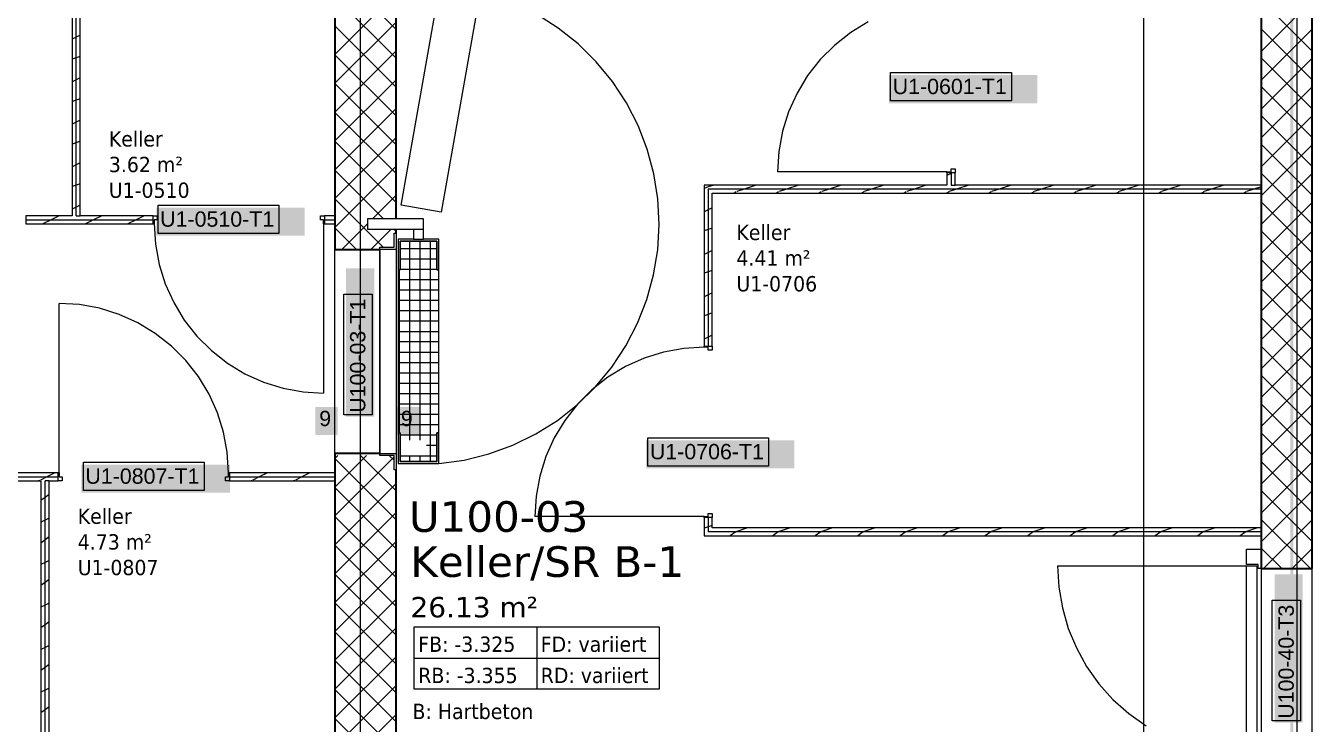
# Model space of a CAD drawing. Extents: x -1132 to 613, y -233 to 616.
# Drawn here: x -661 to -534.9, y 402.1 to 470.6 of the extents above; entities that cross this region are included whole.
import ezdxf
from ezdxf.lldxf.tags import DXFTag

# ---------------------------------------------------------------- set-up
doc = ezdxf.new("R2010")
doc.units = 0
doc.layers.get('0').update_dxf_attribs({"lineweight": 13})
for name, color, linetype, lineweight in [('A-____-NOTE-TEXT', 7, 'Continuous', 9), ('A-AREA-____-IDEN', 7, 'Continuous', 5), ('A-DETL-GENF-HDLN', 7, '_Verdeckte Linien_', 9), ('A-DOOR-____-HDLN', 7, '_Verdeckte Linien_', 9), ('A-DOOR-____-IDEN', 7, 'Continuous', 5), ('A-DOOR-____-MCUT', 7, 'Continuous', 9), ('A-DOOR-____-OTLN', 7, 'Continuous', 9), ('A-DOOR-FRAM-MCUT', 7, 'Continuous', 9), ('A-DOOR-FRAM-OTLN', 7, 'Continuous', 9), ('A-DOOR-OPNG-OTLN', 7, 'Continuous', 9), ('A-WALL-____-MCUT', 7, 'Continuous', 35), ('A-WALL-____-PATT', 7, 'Continuous', 35), ('A-WALL-FNSH-MCUT', 7, 'Continuous', 35), ('I-WALL-____-OTLN', 7, 'Continuous', 9), ('S-GRID-____-OTLN', 7, 'Continuous', 5)]:
    doc.layers.add(name, color=color, linetype=linetype, lineweight=lineweight)
doc.layers.add('EL01_WAN_Leitung_Potentialausgleich', color=1, linetype='fein_strichliert', lineweight=13, true_color=0xff0000)
doc.styles.get("Standard").update_dxf_attribs({"font": 'arial.ttf'})
tags = doc.linetypes.add('_Rasterlinie_', pattern=[0.375, 0.2, -0.05, 0.075, -0.05]).pattern_tags.tags
tags[10:11] = [DXFTag(74, 4), DXFTag(75, 0), DXFTag(340, '0'), DXFTag(46, 1.0), DXFTag(50, 0.0), DXFTag(44, 0.0), DXFTag(45, 0.0)]
tags[8:9] = [DXFTag(74, 4), DXFTag(75, 0), DXFTag(340, '0'), DXFTag(46, 1.0), DXFTag(50, 0.0), DXFTag(44, 0.0), DXFTag(45, 0.0)]
tags[6:7] = [DXFTag(74, 4), DXFTag(75, 0), DXFTag(340, '0'), DXFTag(46, 1.0), DXFTag(50, 0.0), DXFTag(44, 0.0), DXFTag(45, 0.0)]
tags[4:5] = [DXFTag(74, 4), DXFTag(75, 0), DXFTag(340, '0'), DXFTag(46, 1.0), DXFTag(50, 0.0), DXFTag(44, 0.0), DXFTag(45, 0.0)]
tags = doc.linetypes.add('_Verdeckte Linien_', pattern=[0.15, 0.1, -0.05]).pattern_tags.tags
tags[6:7] = [DXFTag(74, 4), DXFTag(75, 0), DXFTag(340, '0'), DXFTag(46, 1.0), DXFTag(50, 0.0), DXFTag(44, 0.0), DXFTag(45, 0.0)]
tags[4:5] = [DXFTag(74, 4), DXFTag(75, 0), DXFTag(340, '0'), DXFTag(46, 1.0), DXFTag(50, 0.0), DXFTag(44, 0.0), DXFTag(45, 0.0)]
tags = doc.linetypes.add('fein_strichliert', pattern=[4, 1, -2, 1]).pattern_tags.tags
tags[8:9] = [DXFTag(74, 4), DXFTag(75, 0), DXFTag(340, '0'), DXFTag(46, 0.0), DXFTag(50, 0.0), DXFTag(44, 0.0), DXFTag(45, 0.0)]
tags[6:7] = [DXFTag(74, 4), DXFTag(75, 0), DXFTag(340, '0'), DXFTag(46, 0.0), DXFTag(50, 0.0), DXFTag(44, 0.0), DXFTag(45, 0.0)]
tags[4:5] = [DXFTag(74, 4), DXFTag(75, 0), DXFTag(340, '0'), DXFTag(46, 0.0), DXFTag(50, 0.0), DXFTag(44, 0.0), DXFTag(45, 0.0)]
tags = doc.linetypes.add('Strich Punkt fein', pattern=[0.2, 0.1, -0.05, 0, -0.05]).pattern_tags.tags
tags[10:11] = [DXFTag(74, 4), DXFTag(75, 0), DXFTag(340, '0'), DXFTag(46, 1.0), DXFTag(50, 0.0), DXFTag(44, 0.0), DXFTag(45, 0.0)]
tags[8:9] = [DXFTag(74, 4), DXFTag(75, 0), DXFTag(340, '0'), DXFTag(46, 1.0), DXFTag(50, 0.0), DXFTag(44, 0.0), DXFTag(45, 0.0)]
tags[6:7] = [DXFTag(74, 4), DXFTag(75, 0), DXFTag(340, '0'), DXFTag(46, 1.0), DXFTag(50, 0.0), DXFTag(44, 0.0), DXFTag(45, 0.0)]
tags[4:5] = [DXFTag(74, 4), DXFTag(75, 0), DXFTag(340, '0'), DXFTag(46, 1.0), DXFTag(50, 0.0), DXFTag(44, 0.0), DXFTag(45, 0.0)]

# ---------------------------------------------------------------- blocks, each defined once
blk = doc.blocks.new('Referenz-A0UJ2EK7XE', base_point=(-1124.08, -162.87))
at = {"layer": 'A-____-NOTE-TEXT', "color": 7, "linetype": 'Continuous', "lineweight": 5, "ltscale": 0.13, "true_color": 0xffffff}
for points in [[(-632.61, 430.47), (-630.42, 430.47), (-632.61, 433.23)], [(-630.42, 430.47), (-632.61, 433.23), (-630.42, 433.23)], [(-624.61, 430.47), (-622.42, 430.47), (-624.61, 433.23)], [(-622.42, 430.47), (-624.61, 433.23), (-622.42, 433.23)]]:
    blk.add_solid(points, dxfattribs=at)
at = {"layer": 'A-AREA-____-IDEN', "color": 0, "linetype": 'Continuous', "ltscale": 0.13}
for p, q in [((-622.92, 411.68), (-598.92, 411.68)), ((-622.92, 405.55), (-622.92, 411.68)), ((-610.92, 411.68), (-610.92, 405.55)), ((-598.92, 411.68), (-598.92, 405.55)), ((-622.92, 408.61), (-598.92, 408.61)), ((-598.92, 405.55), (-622.92, 405.55))]:
    blk.add_line(p, q, dxfattribs=at)
at = {"layer": 'A-DETL-GENF-HDLN', "color": 0, "linetype": '_Verdeckte Linien_', "ltscale": 0.13}
for p, q in [((-624.22, 453), (-620.39, 474.67)), ((-616.46, 473.97), (-620.28, 452.31)), ((-620.28, 452.31), (-624.22, 453))]:
    blk.add_line(p, q, dxfattribs=at)
at = {"layer": 'A-DOOR-____-HDLN', "color": 0, "linetype": '_Verdeckte Linien_', "ltscale": 0.13}
for p, q in [((-608.82, 470.38), (-610.93, 471.72)), ((-606.86, 468.83), (-608.82, 470.38)), ((-605.09, 467.07), (-606.86, 468.83)), ((-603.5, 465.14), (-605.09, 467.07)), ((-602.13, 463.05), (-603.5, 465.14)), ((-600.99, 460.83), (-602.13, 463.05)), ((-600.09, 458.5), (-600.99, 460.83)), ((-599.44, 456.09), (-600.09, 458.5)), ((-599.05, 453.62), (-599.44, 456.09)), ((-598.92, 451.13), (-599.05, 453.62)), ((-599.06, 448.63), (-598.92, 451.13)), ((-599.46, 446.17), (-599.06, 448.63)), ((-600.12, 443.76), (-599.46, 446.17)), ((-601.03, 441.43), (-600.12, 443.76)), ((-602.18, 439.21), (-601.03, 441.43)), ((-603.56, 437.13), (-602.18, 439.21)), ((-605.16, 435.21), (-603.56, 437.13)), ((-606.94, 433.46), (-605.16, 435.21)), ((-608.9, 431.91), (-606.94, 433.46)), ((-611.02, 430.58), (-608.9, 431.91)), ((-613.26, 429.48), (-611.02, 430.58)), ((-615.61, 428.63), (-613.26, 429.48)), ((-620.51, 427.68), (-618.03, 428.02)), ((-618.03, 428.02), (-615.61, 428.63))]:
    blk.add_line(p, q, dxfattribs=at)
at = {"layer": 'A-DOOR-____-IDEN', "color": 0, "linetype": 'Continuous', "ltscale": 0.13}
for p, q in [((-576.23, 466.01), (-564.39, 466.01)), ((-576.23, 463.23), (-576.23, 466.01)), ((-564.39, 466.01), (-564.39, 463.23)), ((-564.39, 463.23), (-576.23, 463.23)), ((-648.03, 453.01), (-636.19, 453.01)), ((-648.03, 450.23), (-648.03, 453.01)), ((-636.19, 453.01), (-636.19, 450.23)), ((-636.19, 450.23), (-648.03, 450.23)), ((-629.84, 432.46), (-629.84, 444.3)), ((-629.84, 444.3), (-627.06, 444.3)), ((-627.06, 444.3), (-627.06, 432.46)), ((-627.06, 432.46), (-629.84, 432.46)), ((-600.03, 430.21), (-588.19, 430.21)), ((-600.03, 427.43), (-600.03, 430.21)), ((-588.19, 430.21), (-588.19, 427.43)), ((-655.36, 427.81), (-643.52, 427.81)), ((-655.36, 425.03), (-655.36, 427.81)), ((-643.52, 427.81), (-643.52, 425.03)), ((-588.19, 427.43), (-600.03, 427.43)), ((-643.52, 425.03), (-655.36, 425.03)), ((-538.84, 402.46), (-538.84, 414.3)), ((-538.84, 414.3), (-536.06, 414.3)), ((-536.06, 414.3), (-536.06, 402.46)), ((-536.06, 402.46), (-538.84, 402.46))]:
    blk.add_line(p, q, dxfattribs=at)
at = {"layer": 'A-DOOR-____-IDEN', "color": 7, "linetype": 'Continuous', "ltscale": 0.13, "true_color": 0xffffff}
for points in [[(-576.4, 463.01), (-561.86, 463.01), (-576.4, 465.77)], [(-561.86, 463.01), (-576.4, 465.77), (-561.86, 465.77)], [(-648.2, 450.01), (-633.66, 450.01), (-648.2, 452.77)], [(-633.66, 450.01), (-648.2, 452.77), (-633.66, 452.77)], [(-629.6, 432.28), (-626.84, 432.28), (-629.6, 446.82)], [(-626.84, 432.28), (-629.6, 446.82), (-626.84, 446.82)], [(-600.2, 427.21), (-585.66, 427.21), (-600.2, 429.97)], [(-585.66, 427.21), (-600.2, 429.97), (-585.66, 429.97)], [(-655.54, 424.81), (-641, 424.81), (-655.54, 427.57)], [(-641, 424.81), (-655.54, 427.57), (-641, 427.57)], [(-538.6, 402.28), (-535.84, 402.28), (-538.6, 416.82)], [(-535.84, 402.28), (-538.6, 416.82), (-535.84, 416.82)]]:
    blk.add_solid(points, dxfattribs=at)
at = {"layer": 'A-DOOR-____-MCUT', "color": 0, "linetype": 'Continuous', "ltscale": 0.13}
for p, q in [((-623.01, 449.68), (-624.51, 449.68)), ((-624.51, 449.68), (-624.51, 446.68)), ((-624.31, 446.68), (-624.31, 449.48)), ((-624.31, 449.48), (-620.71, 449.48)), ((-620.51, 449.68), (-622.01, 449.68)), ((-620.71, 449.48), (-620.71, 446.68)), ((-620.51, 446.68), (-620.51, 449.68)), ((-624.51, 446.68), (-624.31, 446.68)), ((-620.71, 446.68), (-620.51, 446.68)), ((-624.31, 430.68), (-624.51, 430.68)), ((-624.51, 430.68), (-624.51, 429.98)), ((-624.31, 429.98), (-624.31, 430.68)), ((-620.51, 430.68), (-620.71, 430.68)), ((-620.71, 430.68), (-620.71, 427.88)), ((-620.51, 427.68), (-620.51, 430.68)), ((-624.51, 429.98), (-624.51, 428.48)), ((-624.31, 428.48), (-624.31, 429.98)), ((-624.51, 428.48), (-624.51, 427.68)), ((-624.51, 427.68), (-620.51, 427.68)), ((-624.31, 427.88), (-624.31, 428.48)), ((-620.71, 427.88), (-624.31, 427.88))]:
    blk.add_line(p, q, dxfattribs=at)
at = {"layer": 'A-DOOR-____-OTLN', "color": 0, "linetype": 'Continuous', "ltscale": 0.13}
for p, q in [((-627.51, 451.67), (-627.51, 450.67)), ((-622.01, 451.67), (-627.51, 451.67)), ((-622.01, 450.67), (-622.01, 451.67)), ((-627.51, 450.67), (-622.01, 450.67)), ((-623.01, 450.67), (-623.01, 449.67)), ((-622.01, 449.67), (-622.01, 450.67)), ((-623.36, 429.98), (-623.36, 449.48)), ((-623.01, 449.67), (-622.01, 449.67)), ((-622.34, 429.98), (-622.34, 449.48)), ((-621.33, 427.88), (-621.33, 449.48)), ((-624.31, 448.77), (-620.71, 448.77)), ((-624.31, 447.75), (-620.71, 447.75)), ((-624.37, 430.68), (-624.37, 446.68)), ((-624.31, 446.74), (-620.71, 446.74)), ((-624.51, 445.72), (-620.51, 445.72)), ((-624.51, 444.71), (-620.51, 444.71)), ((-624.51, 443.69), (-620.51, 443.69)), ((-624.51, 442.67), (-620.51, 442.67)), ((-624.51, 441.66), (-620.51, 441.66)), ((-624.51, 440.64), (-620.51, 440.64)), ((-624.51, 439.63), (-620.51, 439.63)), ((-624.51, 438.61), (-620.51, 438.61)), ((-624.51, 437.59), (-620.51, 437.59)), ((-624.51, 436.58), (-620.51, 436.58)), ((-624.51, 435.56), (-620.51, 435.56)), ((-624.51, 434.55), (-620.51, 434.55)), ((-624.51, 433.53), (-620.51, 433.53)), ((-624.51, 432.51), (-620.51, 432.51)), ((-624.51, 431.5), (-620.51, 431.5)), ((-624.31, 430.48), (-620.71, 430.48)), ((-621.71, 429.47), (-620.71, 429.47)), ((-624.31, 428.45), (-620.71, 428.45)), ((-623.36, 427.88), (-623.36, 428.48)), ((-622.34, 427.88), (-622.34, 428.48)), ((-541.35, 417.64), (-540.35, 417.64)), ((-541.35, 399.12), (-541.35, 417.64)), ((-540.35, 417.64), (-540.35, 399.12))]:
    blk.add_line(p, q, dxfattribs=at)
at = {"layer": 'A-DOOR-____-OTLN', "color": 0, "linetype": 'Strich Punkt fein', "ltscale": 0.13}
for p, q in [((-539.91, 417.38), (-539.91, 399.38)), ((-534.91, 399.38), (-534.91, 417.38))]:
    blk.add_line(p, q, dxfattribs=at)
at = {"layer": 'A-DOOR-FRAM-MCUT', "color": 0, "linetype": 'Continuous', "ltscale": 0.13}
for p, q in [((-570.31, 456.58), (-569.91, 456.58)), ((-570.31, 456.28), (-570.31, 456.58)), ((-569.91, 456.58), (-569.91, 456.18)), ((-570.71, 456.28), (-570.31, 456.28)), ((-570.71, 456.18), (-570.71, 456.28)), ((-569.91, 456.18), (-570.71, 456.18)), ((-648.51, 451.98), (-648.11, 451.98)), ((-648.51, 451.18), (-648.51, 451.98)), ((-648.41, 451.58), (-648.41, 451.18)), ((-648.11, 451.58), (-648.41, 451.58)), ((-648.11, 451.98), (-648.11, 451.58)), ((-632.11, 451.98), (-631.71, 451.98)), ((-632.11, 451.58), (-632.11, 451.98)), ((-631.81, 451.58), (-632.11, 451.58)), ((-631.81, 451.18), (-631.81, 451.58)), ((-631.71, 451.98), (-631.71, 451.18)), ((-648.41, 451.18), (-648.51, 451.18)), ((-631.71, 451.18), (-631.81, 451.18)), ((-624.91, 448.88), (-624.91, 450.28)), ((-624.91, 450.28), (-624.71, 450.28)), ((-624.71, 450.28), (-624.71, 448.68)), ((-620.71, 449.48), (-624.31, 449.48)), ((-624.31, 449.48), (-624.31, 446.68)), ((-620.71, 446.68), (-620.71, 449.48)), ((-626.31, 448.88), (-624.91, 448.88)), ((-626.31, 448.68), (-626.31, 448.88)), ((-624.71, 448.68), (-626.31, 448.68)), ((-624.31, 446.68), (-624.51, 446.68)), ((-624.51, 446.68), (-624.51, 430.68)), ((-620.51, 446.68), (-620.71, 446.68)), ((-620.51, 430.68), (-620.51, 446.68)), ((-594.51, 439.18), (-593.71, 439.18)), ((-594.51, 439.08), (-594.51, 439.18)), ((-594.11, 439.08), (-594.51, 439.08)), ((-594.11, 438.78), (-594.11, 439.08)), ((-593.71, 439.18), (-593.71, 438.78)), ((-593.71, 438.78), (-594.11, 438.78)), ((-624.51, 430.68), (-624.31, 430.68)), ((-624.31, 430.68), (-624.31, 429.98)), ((-620.71, 427.88), (-620.71, 430.68)), ((-620.71, 430.68), (-620.51, 430.68)), ((-624.31, 429.98), (-624.31, 428.48)), ((-626.31, 428.68), (-624.71, 428.68)), ((-626.31, 428.48), (-626.31, 428.68)), ((-624.91, 428.48), (-626.31, 428.48)), ((-624.91, 427.08), (-624.91, 428.48)), ((-624.71, 428.68), (-624.71, 428.48)), ((-624.71, 428.48), (-624.71, 427.08)), ((-624.31, 428.48), (-624.31, 427.88)), ((-624.31, 427.88), (-620.71, 427.88)), ((-657.84, 425.98), (-657.84, 426.78)), ((-657.84, 426.78), (-657.74, 426.78)), ((-657.74, 426.78), (-657.74, 426.38)), ((-657.74, 426.38), (-657.44, 426.38)), ((-657.44, 426.38), (-657.44, 425.98)), ((-641.44, 426.38), (-641.14, 426.38)), ((-641.44, 425.98), (-641.44, 426.38)), ((-641.14, 426.38), (-641.14, 426.78)), ((-641.14, 426.78), (-641.04, 426.78)), ((-641.04, 426.78), (-641.04, 425.98)), ((-624.71, 427.08), (-624.91, 427.08)), ((-657.44, 425.98), (-657.84, 425.98)), ((-641.04, 425.98), (-641.44, 425.98)), ((-594.51, 422.48), (-594.11, 422.48)), ((-594.51, 422.38), (-594.51, 422.48)), ((-594.11, 422.78), (-593.71, 422.78)), ((-594.11, 422.48), (-594.11, 422.78)), ((-593.71, 422.78), (-593.71, 422.38)), ((-593.71, 422.38), (-594.51, 422.38)), ((-541.35, 419.28), (-539.91, 419.28)), ((-541.35, 417.78), (-541.35, 419.28)), ((-539.91, 419.28), (-539.91, 417.38)), ((-540.21, 417.78), (-541.35, 417.78)), ((-540.21, 417.38), (-540.21, 417.78)), ((-539.91, 417.38), (-540.21, 417.38))]:
    blk.add_line(p, q, dxfattribs=at)
at = {"layer": 'A-DOOR-FRAM-OTLN', "color": 0, "linetype": 'Continuous', "ltscale": 0.13}
for p, q in [((-626.31, 431.78), (-626.31, 448.68)), ((-624.71, 448.68), (-624.71, 431.78)), ((-626.31, 428.68), (-626.31, 431.78)), ((-624.71, 431.78), (-624.71, 428.68))]:
    blk.add_line(p, q, dxfattribs=at)
at = {"layer": 'A-DOOR-OPNG-OTLN', "color": 0, "linetype": 'Continuous', "ltscale": 0.13}
for p, q in [((-578.42, 470.98), (-580.14, 469.94)), ((-580.14, 469.94), (-581.71, 468.7)), ((-581.71, 468.7), (-583.13, 467.29)), ((-583.13, 467.29), (-584.37, 465.71)), ((-584.37, 465.71), (-585.4, 463.99)), ((-585.4, 463.99), (-586.23, 462.16)), ((-586.23, 462.16), (-586.82, 460.25)), ((-586.82, 460.25), (-587.19, 458.28)), ((-587.19, 458.28), (-587.31, 456.28)), ((-570.71, 456.28), (-587.31, 456.28)), ((-648.41, 451.18), (-648.29, 449.18)), ((-631.81, 451.18), (-631.81, 434.58)), ((-648.29, 449.18), (-647.92, 447.21)), ((-647.92, 447.21), (-647.33, 445.29)), ((-647.33, 445.29), (-646.5, 443.46)), ((-657.74, 426.78), (-657.74, 443.38)), ((-655.74, 443.26), (-657.74, 443.38)), ((-653.77, 442.9), (-655.74, 443.26)), ((-651.85, 442.3), (-653.77, 442.9)), ((-646.5, 443.46), (-645.47, 441.75)), ((-650.03, 441.48), (-651.85, 442.3)), ((-648.31, 440.44), (-650.03, 441.48)), ((-645.47, 441.75), (-644.23, 440.17)), ((-646.73, 439.2), (-648.31, 440.44)), ((-644.23, 440.17), (-642.81, 438.75)), ((-645.31, 437.79), (-646.73, 439.2)), ((-596.51, 438.96), (-598.48, 438.6)), ((-594.51, 439.08), (-596.51, 438.96)), ((-644.08, 436.21), (-645.31, 437.79)), ((-642.81, 438.75), (-641.24, 437.52)), ((-600.39, 438), (-602.22, 437.18)), ((-598.48, 438.6), (-600.39, 438)), ((-641.24, 437.52), (-639.52, 436.48)), ((-639.52, 436.48), (-637.69, 435.66)), ((-602.22, 437.18), (-603.94, 436.14)), ((-643.04, 434.49), (-644.08, 436.21)), ((-637.69, 435.66), (-635.78, 435.06)), ((-635.78, 435.06), (-633.81, 434.7)), ((-603.94, 436.14), (-605.51, 434.9)), ((-642.22, 432.66), (-643.04, 434.49)), ((-633.81, 434.7), (-631.81, 434.58)), ((-605.51, 434.9), (-606.93, 433.49)), ((-641.62, 430.75), (-642.22, 432.66)), ((-606.93, 433.49), (-608.17, 431.91)), ((-608.17, 431.91), (-609.2, 430.19)), ((-641.26, 428.78), (-641.62, 430.75)), ((-609.2, 430.19), (-610.03, 428.36)), ((-641.14, 426.78), (-641.26, 428.78)), ((-610.03, 428.36), (-610.62, 426.45)), ((-610.62, 426.45), (-610.99, 424.48)), ((-610.99, 424.48), (-611.11, 422.48)), ((-594.51, 422.48), (-611.11, 422.48)), ((-559.87, 417.64), (-559.75, 415.56)), ((-559.87, 417.64), (-541.35, 417.64)), ((-559.75, 415.56), (-559.4, 413.52)), ((-559.4, 413.52), (-558.83, 411.52)), ((-558.83, 411.52), (-558.03, 409.6)), ((-558.03, 409.6), (-557.03, 407.79)), ((-557.03, 407.79), (-555.83, 406.09)), ((-555.83, 406.09), (-554.44, 404.54)), ((-554.44, 404.54), (-552.89, 403.16)), ((-552.89, 403.16), (-551.2, 401.96))]:
    blk.add_line(p, q, dxfattribs=at)
at = {"layer": 'A-WALL-____-MCUT', "color": 0, "linetype": 'Continuous', "lineweight": 9, "ltscale": 0.13}
for p, q in [((-656.07, 451.98), (-656.07, 509.98)), ((-570.31, 456.18), (-570.31, 454.98)), ((-594.11, 454.58), (-594.11, 439.18)), ((-539.91, 454.58), (-594.11, 454.58)), ((-570.31, 454.98), (-569.91, 454.98)), ((-661.01, 451.58), (-648.51, 451.58)), ((-656.07, 451.98), (-655.67, 451.98)), ((-631.71, 451.58), (-630.71, 451.58)), ((-669.67, 426.38), (-657.84, 426.38)), ((-641.04, 426.38), (-630.71, 426.38)), ((-659.11, 358.38), (-659.11, 425.98)), ((-658.71, 425.98), (-659.11, 425.98)), ((-594.11, 422.38), (-594.11, 420.98)), ((-539.91, 420.98), (-594.11, 420.98))]:
    blk.add_line(p, q, dxfattribs=at)
at = {"layer": 'A-WALL-____-MCUT', "color": 0, "linetype": 'Continuous', "ltscale": 0.35}
for p, q in [((-630.71, 509.98), (-630.71, 448.68)), ((-539.91, 509.98), (-539.91, 417.38)), ((-624.71, 451.67), (-624.71, 491.98)), ((-534.91, 417.38), (-534.91, 491.98)), ((-624.71, 450.28), (-624.71, 450.67)), ((-630.71, 448.68), (-626.31, 448.68)), ((-630.71, 428.68), (-630.71, 358.38)), ((-626.31, 428.68), (-630.71, 428.68)), ((-624.71, 294.38), (-624.71, 427.08)), ((-539.91, 417.38), (-534.91, 417.38))]:
    blk.add_line(p, q, dxfattribs=at)
at = {"layer": 'A-WALL-____-PATT', "color": 0, "linetype": 'Continuous', "lineweight": 9, "ltscale": 0.13}
for p, q in [((-624.71, 470.24), (-630.71, 476.24)), ((-630.71, 467.79), (-624.71, 473.79)), ((-624.71, 467.41), (-630.71, 473.41)), ((-534.91, 468.12), (-539.91, 473.12)), ((-539.91, 468.08), (-534.91, 473.08)), ((-630.71, 464.96), (-624.71, 470.96)), ((-624.71, 464.59), (-630.71, 470.59)), ((-656.07, 469.47), (-656.47, 469.27)), ((-655.67, 469.67), (-656.07, 469.47)), ((-534.91, 465.3), (-539.91, 470.3)), ((-539.91, 465.25), (-534.91, 470.25)), ((-630.71, 462.13), (-624.71, 468.13)), ((-656.07, 467.46), (-656.47, 467.33)), ((-655.67, 467.59), (-656.07, 467.46)), ((-624.71, 461.76), (-630.71, 467.76)), ((-534.91, 462.47), (-539.91, 467.47)), ((-539.91, 462.43), (-534.91, 467.43)), ((-655.67, 465.5), (-656.07, 465.3)), ((-656.07, 465.3), (-656.47, 465.1)), ((-630.71, 459.31), (-624.71, 465.31)), ((-624.71, 458.93), (-630.71, 464.93)), ((-534.91, 459.64), (-539.91, 464.64)), ((-539.91, 459.6), (-534.91, 464.6)), ((-656.07, 463.3), (-656.47, 463.16)), ((-655.67, 463.43), (-656.07, 463.3)), ((-630.71, 456.48), (-624.71, 462.48)), ((-624.71, 456.1), (-630.71, 462.1)), ((-534.91, 456.81), (-539.91, 461.81)), ((-539.91, 456.77), (-534.91, 461.77)), ((-656.07, 461.14), (-656.47, 460.94)), ((-655.67, 461.34), (-656.07, 461.14)), ((-656.07, 459.13), (-656.47, 459)), ((-655.67, 459.27), (-656.07, 459.13)), ((-630.71, 453.65), (-624.71, 459.65)), ((-624.71, 453.27), (-630.71, 459.27)), ((-534.91, 453.98), (-539.91, 458.98)), ((-539.91, 453.94), (-534.91, 458.94)), ((-656.07, 456.97), (-656.47, 456.77)), ((-655.67, 457.17), (-656.07, 456.97)), ((-630.71, 450.82), (-624.71, 456.82)), ((-625.94, 451.67), (-630.71, 456.44)), ((-570.31, 456.12), (-570.71, 455.92)), ((-570.19, 456.18), (-570.31, 456.12)), ((-534.91, 451.15), (-539.91, 456.15)), ((-539.91, 451.11), (-534.91, 456.11)), ((-656.07, 454.97), (-656.47, 454.83)), ((-655.67, 455.1), (-656.07, 454.97)), ((-627.02, 451.67), (-624.71, 453.99)), ((-594.11, 454.8), (-594.51, 454.66)), ((-593.56, 454.98), (-594.11, 454.8)), ((-591.37, 454.33), (-591.57, 454.18)), ((-590.6, 454.58), (-591.32, 454.34)), ((-589.4, 454.98), (-590.6, 454.58)), ((-587.21, 454.33), (-587.41, 454.18)), ((-586.43, 454.58), (-587.16, 454.34)), ((-585.23, 454.98), (-586.43, 454.58)), ((-583.04, 454.33), (-583.24, 454.18)), ((-582.27, 454.58), (-582.99, 454.34)), ((-581.07, 454.98), (-582.27, 454.58)), ((-578.87, 454.33), (-579.08, 454.18)), ((-578.1, 454.58), (-578.83, 454.34)), ((-576.9, 454.98), (-578.1, 454.58)), ((-574.71, 454.33), (-574.91, 454.18)), ((-573.94, 454.58), (-574.66, 454.34)), ((-572.74, 454.98), (-573.94, 454.58)), ((-570.54, 454.33), (-570.75, 454.18)), ((-569.77, 454.58), (-570.5, 454.34)), ((-568.57, 454.98), (-569.77, 454.58)), ((-566.38, 454.33), (-566.58, 454.18)), ((-565.61, 454.58), (-566.33, 454.34)), ((-564.41, 454.98), (-565.61, 454.58)), ((-562.21, 454.33), (-562.42, 454.18)), ((-561.45, 454.58), (-562.17, 454.34)), ((-560.25, 454.98), (-561.45, 454.58)), ((-558.05, 454.33), (-558.25, 454.18)), ((-557.28, 454.58), (-558, 454.34)), ((-556.08, 454.98), (-557.28, 454.58)), ((-553.88, 454.33), (-554.09, 454.18)), ((-553.12, 454.58), (-553.84, 454.34)), ((-551.92, 454.98), (-553.12, 454.58)), ((-549.72, 454.33), (-549.92, 454.18)), ((-548.95, 454.58), (-549.67, 454.34)), ((-547.75, 454.98), (-548.95, 454.58)), ((-545.55, 454.33), (-545.76, 454.18)), ((-544.79, 454.58), (-545.51, 454.34)), ((-543.59, 454.98), (-544.79, 454.58)), ((-541.39, 454.33), (-541.59, 454.18)), ((-540.62, 454.58), (-541.34, 454.34)), ((-539.91, 454.82), (-540.62, 454.58)), ((-656.07, 452.81), (-656.47, 452.61)), ((-655.67, 453.01), (-656.07, 452.81)), ((-625.97, 448.88), (-630.71, 453.62)), ((-593.71, 452.75), (-594.11, 452.55)), ((-534.91, 448.33), (-539.91, 453.33)), ((-539.91, 448.28), (-534.91, 453.28)), ((-658.52, 451.58), (-659.32, 451.18)), ((-657.72, 451.98), (-658.52, 451.58)), ((-654.36, 451.58), (-655.16, 451.18)), ((-653.56, 451.98), (-654.36, 451.58)), ((-650.19, 451.58), (-650.99, 451.18)), ((-649.39, 451.98), (-650.19, 451.58)), ((-594.11, 452.55), (-594.51, 452.35)), ((-628.6, 448.68), (-630.71, 450.79)), ((-630.02, 448.68), (-627.51, 451.19)), ((-627.19, 448.68), (-625.2, 450.67)), ((-624.71, 450.44), (-624.94, 450.67)), ((-594.11, 450.63), (-594.51, 450.5)), ((-593.71, 450.77), (-594.11, 450.63)), ((-534.91, 445.5), (-539.91, 450.5)), ((-539.91, 445.45), (-534.91, 450.45)), ((-594.11, 448.38), (-594.51, 448.18)), ((-593.71, 448.58), (-594.11, 448.38)), ((-534.91, 442.67), (-539.91, 447.67)), ((-594.11, 446.47), (-594.51, 446.33)), ((-593.71, 446.6), (-594.11, 446.47)), ((-539.91, 442.63), (-534.91, 447.63)), ((-594.11, 444.22), (-594.51, 444.02)), ((-593.71, 444.42), (-594.11, 444.22)), ((-534.91, 439.84), (-539.91, 444.84)), ((-539.91, 439.8), (-534.91, 444.8)), ((-594.11, 442.3), (-594.51, 442.17)), ((-593.71, 442.44), (-594.11, 442.3)), ((-534.91, 437.01), (-539.91, 442.01)), ((-539.91, 436.97), (-534.91, 441.97)), ((-593.71, 440.26), (-594.11, 440.06)), ((-594.11, 440.06), (-594.51, 439.86)), ((-534.91, 434.18), (-539.91, 439.18)), ((-539.91, 434.14), (-534.91, 439.14)), ((-534.91, 431.35), (-539.91, 436.35)), ((-539.91, 431.31), (-534.91, 436.31)), ((-534.91, 428.53), (-539.91, 433.53)), ((-539.91, 428.48), (-534.91, 433.48)), ((-534.91, 425.7), (-539.91, 430.7)), ((-539.91, 425.66), (-534.91, 430.66)), ((-630.71, 428.19), (-630.42, 428.48)), ((-630.71, 425.37), (-627.59, 428.48)), ((-630.71, 422.54), (-624.91, 428.34)), ((-624.71, 422.16), (-630.71, 428.16)), ((-624.71, 424.99), (-628.2, 428.48)), ((-624.91, 428.02), (-625.37, 428.48)), ((-534.91, 422.87), (-539.91, 427.87)), ((-539.91, 422.83), (-534.91, 427.83)), ((-658.94, 426.38), (-659.57, 426.06)), ((-658.14, 426.78), (-658.94, 426.38)), ((-638.12, 426.38), (-638.75, 426.06)), ((-637.32, 426.78), (-638.12, 426.38)), ((-633.95, 426.38), (-634.58, 426.06)), ((-633.15, 426.78), (-633.95, 426.38)), ((-659.63, 426.01), (-659.74, 425.98)), ((-638.81, 426.02), (-638.92, 425.98)), ((-634.64, 426.02), (-634.75, 425.98)), ((-630.71, 419.71), (-624.71, 425.71)), ((-624.71, 419.33), (-630.71, 425.33)), ((-534.91, 420.04), (-539.91, 425.04)), ((-539.91, 420), (-534.91, 425)), ((-659.11, 424.35), (-659.51, 424.05)), ((-658.71, 424.65), (-659.11, 424.35)), ((-630.71, 416.88), (-624.71, 422.88)), ((-624.71, 416.5), (-630.71, 422.5)), ((-659.11, 422.13), (-659.51, 421.93)), ((-658.71, 422.33), (-659.11, 422.13)), ((-594.11, 421.48), (-594.51, 421.35)), ((-593.71, 421.61), (-594.11, 421.48)), ((-590.25, 421.38), (-591.32, 421.02)), ((-586.08, 421.38), (-587.16, 421.02)), ((-581.92, 421.38), (-582.99, 421.02)), ((-577.75, 421.38), (-578.83, 421.02)), ((-573.59, 421.38), (-574.66, 421.02)), ((-569.42, 421.38), (-570.5, 421.02)), ((-565.26, 421.38), (-566.33, 421.02)), ((-561.09, 421.38), (-562.17, 421.02)), ((-556.93, 421.38), (-558, 421.02)), ((-552.76, 421.38), (-553.84, 421.02)), ((-548.6, 421.38), (-549.67, 421.02)), ((-544.43, 421.38), (-545.51, 421.02)), ((-540.27, 421.38), (-541.34, 421.02)), ((-535.07, 417.38), (-539.91, 422.21)), ((-539.7, 417.38), (-534.91, 422.17)), ((-659.11, 420.19), (-659.51, 419.89)), ((-658.71, 420.49), (-659.11, 420.19)), ((-630.71, 414.05), (-624.71, 420.05)), ((-591.41, 420.98), (-591.95, 420.58)), ((-591.37, 421.01), (-591.41, 420.98)), ((-587.25, 420.98), (-587.78, 420.58)), ((-587.2, 421.01), (-587.25, 420.98)), ((-583.08, 420.98), (-583.62, 420.58)), ((-583.04, 421.01), (-583.08, 420.98)), ((-578.92, 420.98), (-579.45, 420.58)), ((-578.87, 421.01), (-578.92, 420.98)), ((-574.75, 420.98), (-575.29, 420.58)), ((-574.71, 421.01), (-574.75, 420.98)), ((-570.59, 420.98), (-571.12, 420.58)), ((-570.54, 421.01), (-570.59, 420.98)), ((-566.42, 420.98), (-566.96, 420.58)), ((-566.37, 421.02), (-566.42, 420.98)), ((-562.26, 420.98), (-562.79, 420.58)), ((-562.21, 421.02), (-562.26, 420.98)), ((-558.09, 420.98), (-558.63, 420.58)), ((-558.04, 421.02), (-558.09, 420.98)), ((-553.93, 420.98), (-554.46, 420.58)), ((-553.88, 421.02), (-553.93, 420.98)), ((-549.76, 420.98), (-550.3, 420.58)), ((-549.71, 421.02), (-549.76, 420.98)), ((-545.6, 420.98), (-546.13, 420.58)), ((-545.55, 421.02), (-545.6, 420.98)), ((-541.43, 420.98), (-541.97, 420.58)), ((-541.38, 421.02), (-541.43, 420.98)), ((-624.71, 413.67), (-630.71, 419.67)), ((-537.9, 417.38), (-539.91, 419.38)), ((-536.87, 417.38), (-534.91, 419.34)), ((-659.11, 417.97), (-659.51, 417.77)), ((-658.71, 418.17), (-659.11, 417.97)), ((-658.71, 416.32), (-659.11, 416.02)), ((-630.71, 411.22), (-624.71, 417.22)), ((-624.71, 410.85), (-630.71, 416.85)), ((-659.11, 416.02), (-659.51, 415.72)), ((-659.11, 413.8), (-659.51, 413.6)), ((-658.71, 414), (-659.11, 413.8)), ((-630.71, 408.39), (-624.71, 414.39)), ((-624.71, 408.02), (-630.71, 414.02)), ((-659.11, 411.86), (-659.51, 411.56)), ((-658.71, 412.16), (-659.11, 411.86)), ((-630.71, 405.57), (-624.71, 411.57)), ((-624.71, 405.19), (-630.71, 411.19)), ((-658.71, 409.84), (-659.11, 409.64)), ((-659.11, 409.64), (-659.51, 409.44)), ((-630.71, 402.74), (-624.71, 408.74)), ((-659.11, 407.69), (-659.51, 407.39)), ((-658.71, 407.99), (-659.11, 407.69)), ((-624.71, 402.36), (-630.71, 408.36)), ((-659.11, 405.47), (-659.51, 405.27)), ((-658.71, 405.67), (-659.11, 405.47)), ((-630.71, 399.91), (-624.71, 405.91)), ((-624.71, 399.53), (-630.71, 405.53)), ((-659.11, 403.53), (-659.51, 403.23)), ((-658.71, 403.83), (-659.11, 403.53)), ((-630.71, 397.08), (-624.71, 403.08)), ((-624.71, 396.7), (-630.71, 402.7))]:
    blk.add_line(p, q, dxfattribs=at)
at = {"layer": 'A-WALL-FNSH-MCUT', "color": 0, "linetype": 'Continuous', "lineweight": 9, "ltscale": 0.13}
for p, q in [((-656.47, 509.98), (-656.47, 451.98)), ((-655.67, 451.98), (-655.67, 509.98)), ((-569.91, 456.18), (-570.71, 456.18)), ((-570.71, 456.18), (-570.71, 454.98)), ((-569.91, 454.98), (-569.91, 456.18)), ((-594.51, 454.98), (-594.51, 439.18)), ((-570.71, 454.98), (-594.51, 454.98)), ((-593.71, 439.18), (-593.71, 454.18)), ((-593.71, 454.18), (-539.91, 454.18)), ((-539.91, 454.98), (-569.91, 454.98)), ((-656.47, 451.98), (-661.01, 451.98)), ((-661.01, 451.98), (-661.01, 451.18)), ((-648.51, 451.98), (-655.67, 451.98)), ((-648.51, 451.18), (-648.51, 451.98)), ((-630.71, 451.98), (-631.71, 451.98)), ((-631.71, 451.98), (-631.71, 451.18)), ((-661.01, 451.18), (-648.51, 451.18)), ((-631.71, 451.18), (-630.71, 451.18)), ((-594.51, 439.18), (-593.71, 439.18)), ((-657.84, 426.78), (-669.67, 426.78)), ((-657.84, 425.98), (-657.84, 426.78)), ((-630.71, 426.78), (-641.04, 426.78)), ((-641.04, 426.78), (-641.04, 425.98)), ((-669.67, 425.98), (-659.51, 425.98)), ((-659.51, 425.98), (-659.51, 358.38)), ((-658.71, 425.98), (-657.84, 425.98)), ((-658.71, 358.38), (-658.71, 425.98)), ((-641.04, 425.98), (-630.71, 425.98)), ((-593.71, 422.38), (-594.51, 422.38)), ((-594.51, 422.38), (-594.51, 420.58)), ((-593.71, 421.38), (-593.71, 422.38)), ((-539.91, 421.38), (-593.71, 421.38)), ((-594.51, 420.58), (-539.91, 420.58))]:
    blk.add_line(p, q, dxfattribs=at)
at = {"layer": 'I-WALL-____-OTLN', "color": 0, "linetype": 'Continuous', "ltscale": 0.13}
for p, q in [((-630.71, 428.68), (-630.71, 448.68)), ((-626.31, 448.68), (-626.31, 428.68))]:
    blk.add_line(p, q, dxfattribs=at)
at = {"layer": 'S-GRID-____-OTLN', "color": 0, "linetype": '_Rasterlinie_', "ltscale": 0.13}
for p, q in [((-536.41, 600.16), (-536.41, 199.37)), ((-628.21, -159.1), (-628.21, 585.98)), ((-551.41, -159.1), (-551.41, 585.98))]:
    blk.add_line(p, q, dxfattribs=at)
at = {"layer": 'A-____-NOTE-TEXT', "color": 0, "linetype": 'Continuous', "lineweight": 5, "ltscale": 0.13, "char_height": 1.5, "attachment_point": 1}
for insert in [(-632.24, 432.85), (-624.24, 432.85)]:
    blk.add_mtext('{\\fArial;9}', dxfattribs=dict(at, insert=insert))
at = {"layer": 'A-AREA-____-IDEN', "color": 0, "linetype": 'Continuous', "ltscale": 0.13, "attachment_point": 1}
for s, insert, char_height in [('{\\W0.9;\\fVerdana;Keller}', (-652.86, 460.26), 1.5), ('{\\W0.9;\\fVerdana;3.62 m²}', (-652.86, 457.75), 1.5), ('{\\W0.9;\\fVerdana;U1-0510}', (-652.86, 455.23), 1.5), ('{\\W0.9;\\fVerdana;Keller}', (-591.35, 451.09), 1.5), ('{\\W0.9;\\fVerdana;4.41 m²}', (-591.35, 448.58), 1.5), ('{\\W0.9;\\fVerdana;U1-0706}', (-591.35, 446.06), 1.5), ('{\\fVerdana;U100-03}', (-623.45, 423.99), 3), ('{\\W0.9;\\fVerdana;Keller}', (-655.91, 423.27), 1.5), ('{\\W0.9;\\fVerdana;4.73 m²}', (-655.91, 420.75), 1.5), ('{\\fVerdana;Keller/SR B-1}', (-623.31, 419.57), 3), ('{\\W0.9;\\fVerdana;U1-0807}', (-655.91, 418.24), 1.5), ('{\\fVerdana;26.13 m²}', (-623.3, 414.6), 2), ('{\\W0.9;\\fVerdana;FB: -3.325}', (-622.53, 410.72), 1.5), ('{\\W0.9;\\fVerdana;FD: variiert}', (-610.53, 410.72), 1.5), ('{\\W0.9;\\fVerdana;RB: -3.355}', (-622.53, 407.66), 1.5), ('{\\W0.9;\\fVerdana;RD: variiert}', (-610.53, 407.66), 1.5), ('{\\W0.9;\\fVerdana;B: Hartbeton}', (-623.1, 404.13), 1.5)]:
    blk.add_mtext(s, dxfattribs=dict(at, insert=insert, char_height=char_height))
at = {"layer": 'A-DOOR-____-IDEN', "color": 0, "linetype": 'Continuous', "ltscale": 0.13, "char_height": 1.5, "attachment_point": 1}
for s, insert in [('{\\fArial;U1-0601-T1}', (-576.03, 465.4)), ('{\\fArial;U1-0510-T1}', (-647.83, 452.4)), ('{\\fArial;U1-0706-T1}', (-599.83, 429.6)), ('{\\fArial;U1-0807-T1}', (-655.16, 427.2))]:
    blk.add_mtext(s, dxfattribs=dict(at, insert=insert))
at = {"layer": 'A-DOOR-____-IDEN', "color": 0, "linetype": 'Continuous', "ltscale": 0.13, "char_height": 1.5, "attachment_point": 1, "rotation": 90}
for s, insert in [('{\\fArial;U100-03-T1}', (-629.22, 432.66)), ('{\\fArial;U100-40-T3}', (-538.22, 402.66))]:
    blk.add_mtext(s, dxfattribs=dict(at, insert=insert))
blk = doc.blocks.new('Polylinie-A0UJ2EPNXE', base_point=(-541.05, -463.87))
at = {"color": 0, "linetype": 'ByBlock', "lineweight": -2, "ltscale": 0.13}
for points in [[(-536.75, 224.82), (-537.05, 224.82), (-536.75, 512.98)], [(-537.05, 224.82), (-536.75, 512.98), (-537.05, 512.98)]]:
    blk.add_solid(points, dxfattribs=at)

msp = doc.modelspace()

# ---------------------------------------------------------------- block references
at = {"color": 9, "lineweight": 25, "ltscale": 0.25, "true_color": 0xc0c0c0}
msp.add_blockref('Referenz-A0UJ2EK7XE', (-1124.08, -162.87), dxfattribs=at)
at = {"layer": 'EL01_WAN_Leitung_Potentialausgleich', "linetype": 'ByBlock', "ltscale": 0.13}
msp.add_blockref('Polylinie-A0UJ2EPNXE', (-541.05, -463.87), dxfattribs=at)

doc.saveas('drawing.dxf')
